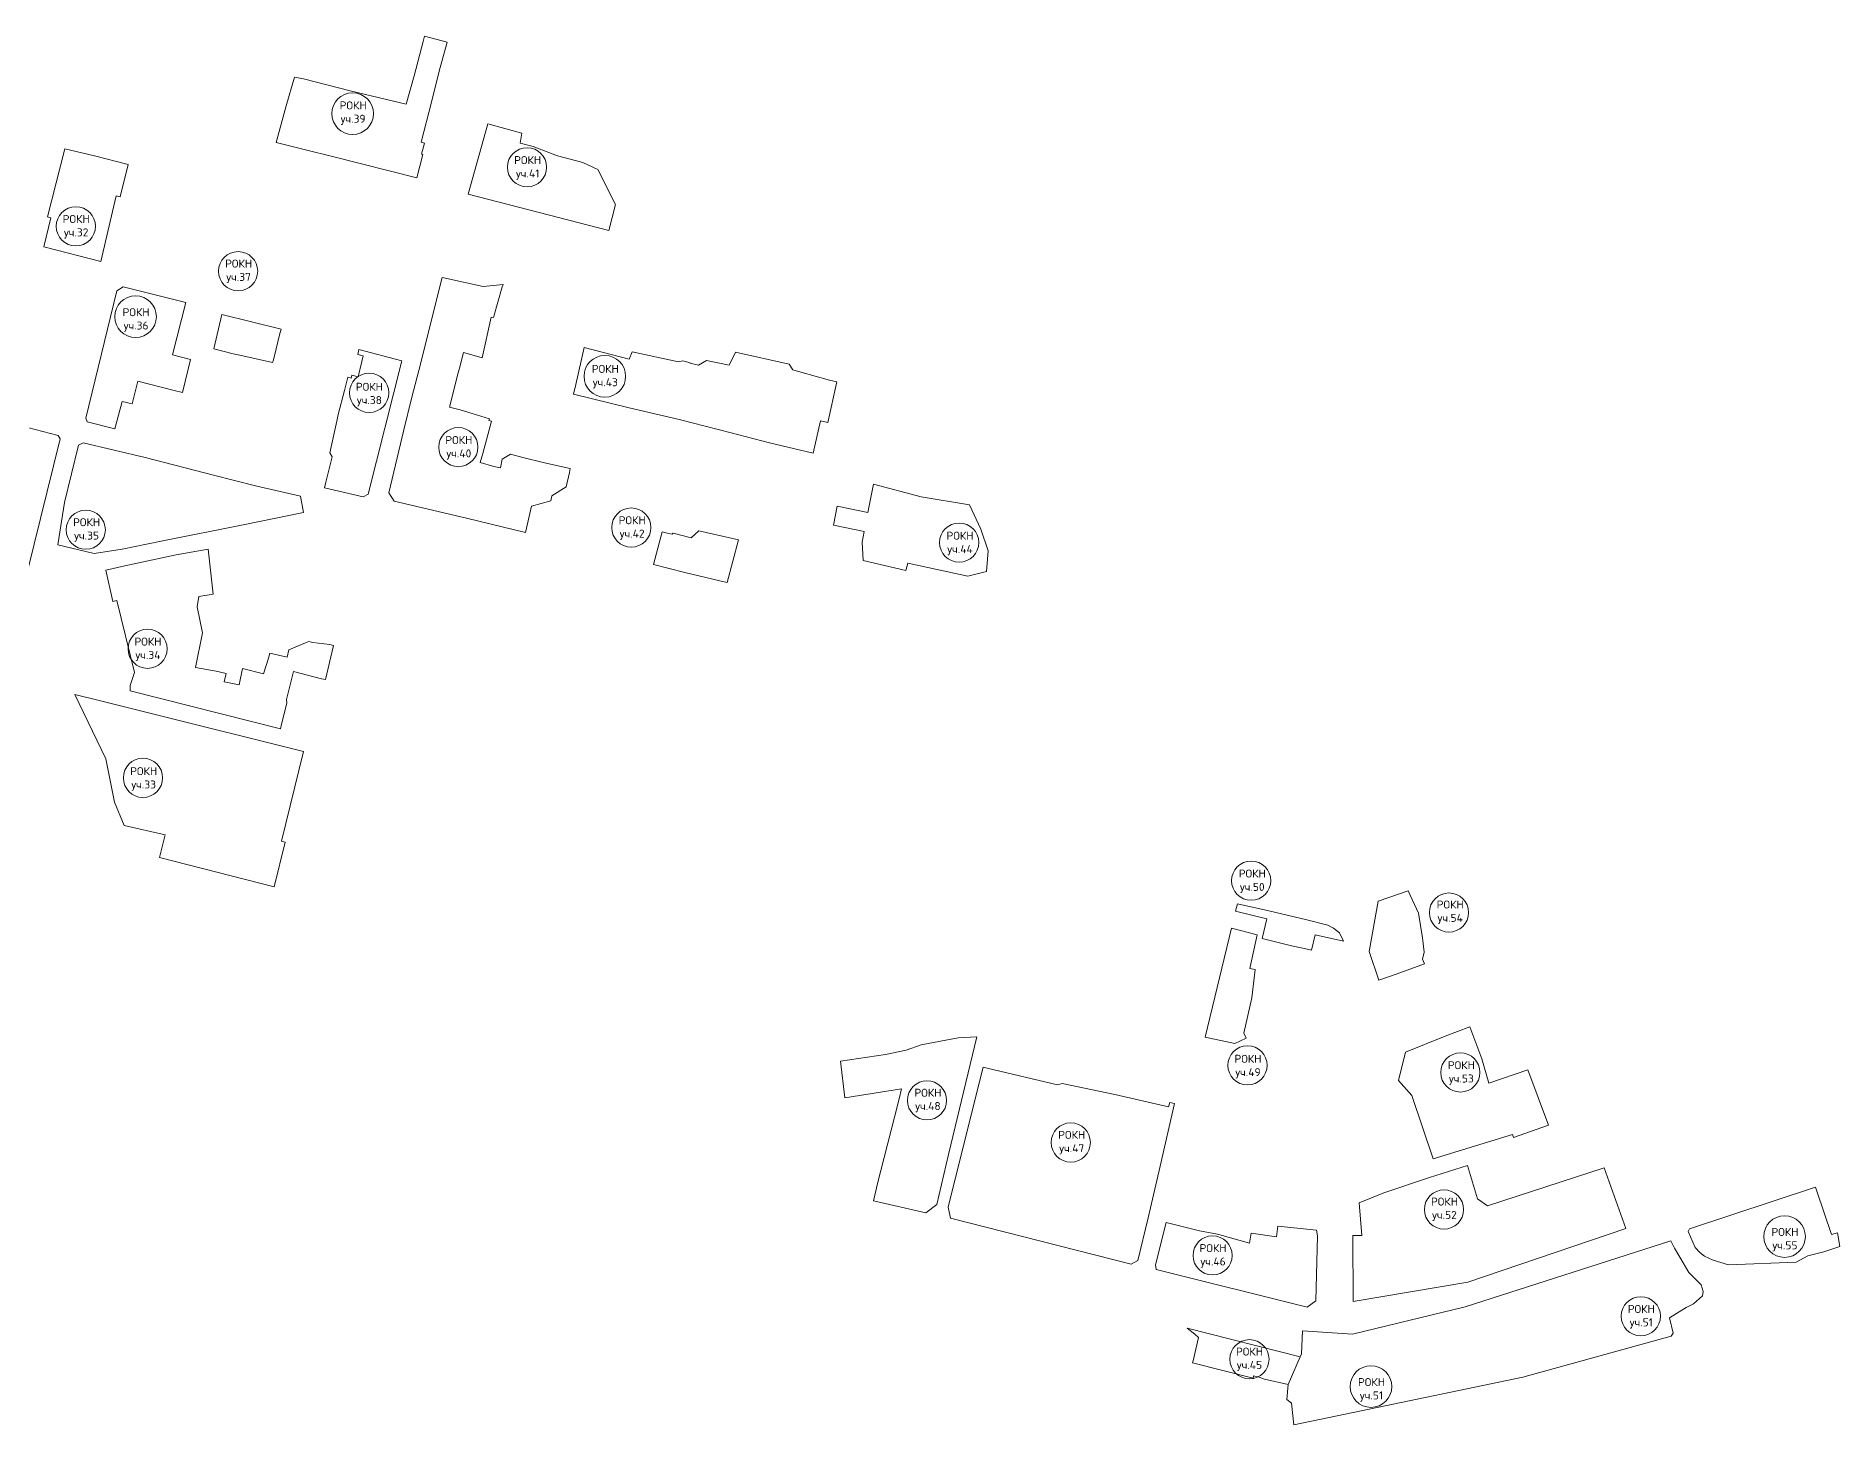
# Model space of a CAD drawing. Extents: x 1391442 to 1399821, y 354865 to 360836.
# Drawn here: x 1394875 to 1396348, y 359408 to 360543 of the extents above; entities that cross this region are included whole.
import ezdxf

# ---------------------------------------------------------------- set-up
doc = ezdxf.new("R2010")
doc.units = 0
doc.header["$MEASUREMENT"] = 0
doc.layers.add('РОКН', color=12, linetype='Continuous')
doc.styles.get("Standard").update_dxf_attribs({"font": 'simplex.shx'})

msp = doc.modelspace()

# ---------------------------------------------------------------- linework, layer by layer
at = {"layer": 'РОКН', "lineweight": 20}
for points in [[(1395071.3, 360455.8), (1395095.3, 360449.7), (1395117.3, 360444.2), (1395186.1, 360426.9), (1395190.9, 360446), (1395189.9, 360446.2), (1395192.3, 360455.2), (1395189.7, 360455.9), (1395198.1, 360488.7), (1395204.3, 360514.1), (1395210.8, 360537.8), (1395192.4, 360542.6), (1395191.2, 360538.1), (1395183.9, 360510.3), (1395177.3, 360486.9), (1395131.6, 360498), (1395093.5, 360507.8), (1395086.3, 360509.2), (1395079.4, 360485.6), (1395071.3, 360455.8)], [(1395228, 360413.5), (1395342.8, 360383.9), (1395348.2, 360405), (1395333.8, 360433.8), (1395321.7, 360439.3), (1395300.9, 360444.8), (1395281.2, 360452.6), (1395270.6, 360455.3), (1395271.8, 360463.4), (1395244, 360471), (1395228, 360413.5)], [(1394898.8, 360450.6), (1394923, 360444.8), (1394950.3, 360437.7), (1394943.9, 360411.4), (1394940.7, 360412.2), (1394928.2, 360358.6), (1394881.6, 360370.4), (1394887.4, 360394.2), (1394884.5, 360394.9), (1394898.8, 360450.6)], [(1395189.3, 360275.7), (1395193.3, 360291.4), (1395206.9, 360345.4), (1395210.5, 360344.7), (1395240.4, 360338.2), (1395256.5, 360339.9), (1395255.9, 360337.9), (1395248.8, 360312.7), (1395246.9, 360313.2), (1395239.4, 360279.8), (1395227.3, 360283.5), (1395224.1, 360284.3), (1395220.9, 360271.5), (1395219.9, 360267.7), (1395212.8, 360239.5), (1395221.6, 360237.4), (1395231.2, 360234.4), (1395245.4, 360230), (1395245, 360228.8), (1395247.2, 360228.2), (1395240, 360201.7), (1395237.8, 360194.4), (1395249.1, 360191.2), (1395254.3, 360190), (1395255.8, 360197.2), (1395262.6, 360201.1), (1395272.7, 360198.6), (1395290.3, 360194.2), (1395311.2, 360189.4), (1395310.7, 360186.3), (1395308.1, 360174.6), (1395296.4, 360167.3), (1395295.4, 360163), (1395279.8, 360158.7), (1395274.7, 360137.2), (1395226.6, 360148.9), (1395167.7, 360162.7), (1395163.2, 360169.7), (1395175.6, 360221), (1395181.7, 360246.8), (1395189.3, 360275.7)], [(1394946.3, 360337.8), (1394941.3, 360334.7), (1394915.9, 360230.7), (1394916.9, 360227.5), (1394939.5, 360222), (1394945.4, 360244.2), (1394953.8, 360242.2), (1394958.4, 360260.7), (1394988, 360253.1), (1394994.7, 360251.7), (1395001.2, 360278.4), (1394986.5, 360282.2), (1394997.5, 360325.2), (1394946.3, 360337.8)], [(1395036.2, 360283.2), (1395041.7, 360282), (1395068.4, 360276.1), (1395069, 360278.3), (1395071.2, 360287.1), (1395074, 360298.6), (1395075.3, 360303.3), (1395027, 360315.4), (1395020.3, 360287.3), (1395036.2, 360283.2)], [(1395142.4, 360281.5), (1395141.2, 360276.8), (1395138.1, 360264.4), (1395133, 360265.8), (1395132.5, 360263.4), (1395129.9, 360264), (1395127.1, 360253.2), (1395121.9, 360233.5), (1395120.7, 360228.1), (1395115.1, 360202.4), (1395117, 360199.1), (1395113.1, 360183.9), (1395111.8, 360178.3), (1395110.8, 360173.7), (1395142.3, 360166.3), (1395146.5, 360168.5), (1395173.9, 360277.5), (1395138.8, 360286.7), (1395137.9, 360282.7), (1395142.4, 360281.5)], [(1395313.9, 360250.3), (1395359.4, 360239.1), (1395400.4, 360229.5), (1395442.7, 360218.6), (1395474.1, 360210.5), (1395509.6, 360202), (1395515.6, 360228.4), (1395521.7, 360227), (1395528.9, 360260.3), (1395523.1, 360261.6), (1395499.7, 360268.3), (1395493, 360270.2), (1395490.1, 360274.6), (1395446.2, 360284.6), (1395441.2, 360274), (1395422.7, 360277.6), (1395416, 360273.8), (1395409.3, 360275.4), (1395409.4, 360275.7), (1395403.3, 360277.3), (1395399.7, 360276.6), (1395361.9, 360284.7), (1395359.6, 360278.7), (1395322.7, 360288.4), (1395316, 360258), (1395313.9, 360250.3)], [(1394857.6, 360062.7), (1394894.8, 360213.7), (1394893.4, 360216.4), (1394868.2, 360223.1), (1394867.4, 360220.1), (1394866.7, 360217.1), (1394862.3, 360198.3), (1394858.8, 360183.5), (1394862.7, 360183), (1394859.6, 360173.5), (1394853, 360149.2), (1394842.3, 360139), (1394840.7, 360133.8), (1394824.5, 360140.2), (1394811.5, 360130.3), (1394813, 360128.4), (1394845, 360081.8), (1394857.6, 360062.7), (1394857.6, 360062.7)], [(1394913.7, 360210.6), (1394909.8, 360208.6), (1394898.4, 360161.7), (1394893, 360127.1), (1394922.8, 360120.2), (1394945.4, 360123.7), (1394977.4, 360130.1), (1395045.7, 360143.8), (1395093.6, 360153.6), (1395091.1, 360166.8), (1395054.4, 360175.4), (1395020.2, 360184.1), (1394964.3, 360198.6), (1394913.7, 360210.6)], [(1395554.3, 360153.6), (1395558.9, 360176.6), (1395597.8, 360166.3), (1395637.3, 360159.9), (1395646.7, 360139.9), (1395652.6, 360122.4), (1395651.2, 360105.4), (1395636.1, 360101.6), (1395587.1, 360112.1), (1395585.4, 360106.1), (1395550.6, 360114.5), (1395549.6, 360129.4), (1395551.3, 360138.1), (1395526.4, 360143.2), (1395529.4, 360158.7), (1395554.3, 360153.6)], [(1395433.4, 360097.7), (1395404.9, 360104.6), (1395379.2, 360111.1), (1395386.5, 360137.9), (1395389.5, 360137.1), (1395394.5, 360135.9), (1395395.4, 360136.6), (1395410, 360132.9), (1395416.3, 360138.6), (1395448.7, 360131.2), (1395439.5, 360096.3), (1395433.4, 360097.7)], [(1394955.6, 360022.8), (1394952, 360012.4), (1394952.1, 360007.9), (1395074.7, 359977), (1395075.6, 359980.7), (1395080.1, 359998), (1395079.6, 360001), (1395085.3, 360023.7), (1395108.3, 360017.8), (1395111.5, 360017.1), (1395118.2, 360045.1), (1395115.2, 360045.9), (1395101.1, 360047.5), (1395098, 360048.3), (1395095.2, 360047.2), (1395081.5, 360041.3), (1395080.3, 360035.5), (1395066, 360038.8), (1395064.9, 360034.6), (1395060.8, 360021.7), (1395043.8, 360026.2), (1395041, 360012.8), (1395028.8, 360015.4), (1395030.5, 360022.1), (1395022.3, 360023.9), (1395005.3, 360027), (1395011, 360055.2), (1395006.9, 360076.6), (1395008, 360085), (1395019.8, 360086.8), (1395015.7, 360123.5), (1394989.5, 360118.9), (1394947.7, 360109.9), (1394932.2, 360106.5), (1394937.8, 360081), (1394941.3, 360081.7), (1394955.6, 360022.8)], [(1394906.9, 360005), (1394932.3, 359952.5), (1394939.2, 359917.1), (1394947.3, 359898), (1394980.7, 359890.3), (1394975.9, 359871.9), (1395069.6, 359847.9), (1395078.6, 359884.4), (1395075.5, 359885.2), (1395093.5, 359958.5), (1394971.3, 359988.9), (1394927.8, 359999.9), (1394906.9, 360005)], [(1395971, 359836.2), (1395963.5, 359795.1), (1395971.6, 359771.8), (1395985.7, 359776.7), (1396008.7, 359785), (1396007.1, 359788.9), (1396008.4, 359794.4), (1396007.2, 359806.2), (1396004, 359826.4), (1395995.6, 359844.6), (1395971, 359836.2)], [(1395856.2, 359834.1), (1395881.7, 359828.2), (1395912.7, 359821), (1395929.9, 359816.5), (1395934.4, 359814.1), (1395939.4, 359810.4), (1395942.8, 359803.6), (1395919.6, 359808.8), (1395916.6, 359796.3), (1395909.6, 359797.7), (1395900.3, 359799.6), (1395876.4, 359805.6), (1395880.2, 359821.8), (1395854.6, 359828.1), (1395856.2, 359834.1)], [(1395851.2, 359814.1), (1395872.2, 359808.6), (1395866.1, 359781.3), (1395870.5, 359780.3), (1395867.7, 359757.3), (1395861.4, 359728.4), (1395863.3, 359724.4), (1395853.9, 359720), (1395829.8, 359725.1), (1395851.2, 359814.1)], [(1396110, 359653.2), (1396081.5, 359643.1), (1396080.7, 359645.5), (1396016, 359625.7), (1395998.4, 359677.4), (1395987.6, 359689.7), (1395993.2, 359712.8), (1396025.6, 359725.9), (1396045.8, 359733.5), (1396055.6, 359707.4), (1396061.4, 359687.5), (1396093.2, 359698.5), (1396110, 359653.2)], [(1395531.9, 359705.5), (1395568.7, 359711.1), (1395585.7, 359714.5), (1395598, 359718.8), (1395628.2, 359724.7), (1395643.2, 359725.5), (1395620.1, 359629.2), (1395610.6, 359588.4), (1395601.7, 359581.7), (1395559, 359591.6), (1395560.1, 359596.1), (1395562.1, 359605.5), (1395576.1, 359659.8), (1395579.8, 359674.7), (1395581.8, 359682.8), (1395535.6, 359675.5), (1395531.9, 359705.5)], [(1395804.7, 359670.9), (1395792.9, 359619.7), (1395783.1, 359577.6), (1395774.8, 359542.7), (1395769.3, 359539.7), (1395621.8, 359577.3), (1395620, 359586.4), (1395645.5, 359688.9), (1395648.4, 359700.7), (1395651.7, 359699.9), (1395709.1, 359686.1), (1395712.9, 359687.4), (1395755.9, 359678.3), (1395799.8, 359668.2), (1395800.8, 359671.8), (1395804.7, 359670.9)], [(1395950.7, 359509.3), (1396044.1, 359525), (1396173.3, 359568.8), (1396155.4, 359618.4), (1396060.3, 359587.5), (1396052.2, 359593.2), (1396043.8, 359620.4), (1396012.9, 359610.5), (1395975.6, 359597.9), (1395955.5, 359589.9), (1395957.6, 359563.1), (1395950.4, 359563.1), (1395950.7, 359509.3)], [(1396348, 359554.2), (1396334.9, 359549.7), (1396321.7, 359546.6), (1396312.3, 359541.3), (1396256.9, 359539.2), (1396244.5, 359543.1), (1396237.4, 359546.4), (1396233.5, 359549.3), (1396229.8, 359553.4), (1396224.1, 359566.3), (1396225.1, 359568.7), (1396327.9, 359602.6), (1396329.1, 359599.4), (1396341.2, 359564.1), (1396345.9, 359565.2), (1396348, 359554.2)], [(1395798, 359573.9), (1395789.1, 359539.3), (1395789.6, 359535.3), (1395913.1, 359504.7), (1395920, 359509.9), (1395921.4, 359563), (1395920.7, 359567.5), (1395889, 359570.7), (1395888.1, 359562.1), (1395867.3, 359565.1), (1395865.8, 359557), (1395839.7, 359564.3), (1395825.1, 359567.1), (1395798, 359573.9)], [(1396089.2, 359447.6), (1396210.3, 359480.9), (1396211.8, 359483.5), (1396208.7, 359495.9), (1396222.5, 359504.4), (1396228.5, 359507.3), (1396235.8, 359513.8), (1396236.4, 359517.3), (1396234.8, 359522.8), (1396224.6, 359533), (1396217.2, 359545.5), (1396212.8, 359552.9), (1396209.8, 359558.9), (1396042.1, 359504.9), (1395950, 359482.7), (1395909.2, 359485.2), (1395908.3, 359466.5), (1395907.3, 359464.1), (1395897.4, 359441.4), (1395896.4, 359429.3), (1395900.3, 359426.3), (1395902.2, 359408.5), (1395950.5, 359418.5), (1396089.2, 359447.6)], [(1395821.2, 359482.6), (1395815, 359487.6), (1395907.3, 359464.1), (1395897.4, 359441.4), (1395878.1, 359445.8), (1395873.9, 359447.6), (1395869.3, 359448.6), (1395868.8, 359446.6), (1395819.4, 359459.3), (1395819.9, 359460.9), (1395824.2, 359479.9), (1395821.2, 359482.6)]]:
    msp.add_lwpolyline(points, dxfattribs=at)
at = {"layer": 'РОКН', "lineweight": 0}
for centre, radius in [((1395133.7, 360479.3), 17), ((1395276.1, 360435.5), 16), ((1394907.7, 360387.3), 16), ((1395040.2, 360350.6), 16), ((1394956.5, 360313.5), 17), ((1395339.6, 360264.8), 17), ((1395147.2, 360251.3), 16), ((1395220, 360207), 16), ((1394915.8, 360139.5), 16), ((1395361.2, 360141.3), 16), ((1395628.9, 360129), 16), ((1394966.3, 360042.3), 16), ((1394962.5, 359936.9), 16), ((1395867.3, 359852.9), 16), ((1396028.8, 359826.9), 16), ((1395864.3, 359702.1), 16), ((1396038.1, 359696.3), 16), ((1395602.6, 359673.5), 16), ((1395720, 359639.1), 16), ((1396024.7, 359584.4), 16), ((1396302.8, 359562.3), 17), ((1395835.8, 359546.9), 16), ((1396185.4, 359497.2), 16), ((1395865.9, 359462.1), 16), ((1395965.1, 359439.8), 17)]:
    msp.add_circle(centre, radius, dxfattribs=at)

# ---------------------------------------------------------------- texts
at = {"layer": 'РОКН', "char_height": 6.53, "width": 6.533, "attachment_point": 2}
for s, insert in [('РОКН\\Pуч.39', (1395134.1, 360489.3)), ('РОКН\\Pуч.41', (1395276.6, 360444.6)), ('РОКН\\Pуч.32', (1394908, 360396.5)), ('РОКН\\Pуч.37', (1395040.6, 360360.1)), ('РОКН\\Pуч.36', (1394956.9, 360320.4)), ('РОКН\\Pуч.43', (1395340, 360274.1)), ('РОКН\\Pуч.38', (1395147.4, 360259.5)), ('РОКН\\Pуч.40', (1395220.4, 360216)), ('РОКН\\Pуч.35', (1394916.5, 360148.9)), ('РОКН\\Pуч.42', (1395361.9, 360150.5)), ('РОКН\\Pуч.44', (1395629.6, 360137.9)), ('РОКН\\Pуч.34', (1394966.6, 360051.4)), ('РОКН\\Pуч.33', (1394963.1, 359945.6)), ('РОКН\\Pуч.50', (1395868.2, 359862)), ('РОКН\\Pуч.54', (1396029.8, 359836.7)), ('РОКН\\Pуч.49', (1395864.7, 359710.7)), ('РОКН\\Pуч.53', (1396038.9, 359705.5)), ('РОКН\\Pуч.48', (1395603.4, 359683)), ('РОКН\\Pуч.47', (1395720.8, 359648.6)), ('РОКН\\Pуч.52', (1396025.1, 359594.1)), ('РОКН\\Pуч.55', (1396303.1, 359569.3)), ('РОКН\\Pуч.46', (1395836.2, 359556.1)), ('РОКН\\Pуч.51', (1396185.8, 359506.4)), ('РОКН\\Pуч.45', (1395865.9, 359471.6)), ('РОКН\\Pуч.51', (1395965.5, 359446.7))]:
    msp.add_mtext(s, dxfattribs=dict(at, insert=insert))

doc.saveas('drawing.dxf')
